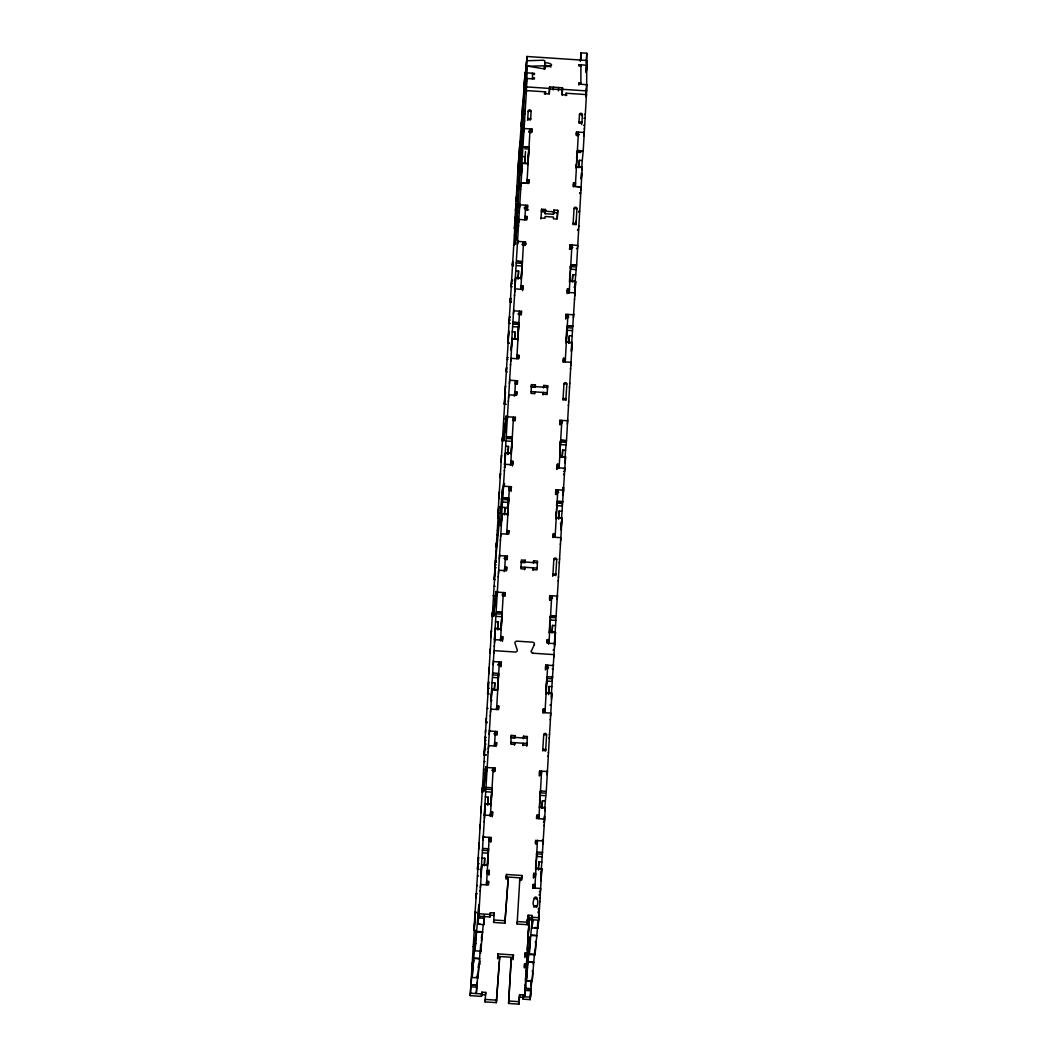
<?xml version="1.0" encoding="UTF-8"?>
<svg xmlns="http://www.w3.org/2000/svg" width="1057" height="1057" viewBox="0 0 1057 1057"><rect width="100%" height="100%" fill="white"/><g stroke="black" fill="none" stroke-linecap="round" stroke-linejoin="round"><path stroke-width="1.5" d="M526.148 85.894L526.148 87.018L526.677 78.482L534.419 78.998L534.432 77.874L532.49 77.742M526.307 78.39L526.769 56.47L586.767 60.46L586.344 70.793L586.371 66.023M526.677 78.482L526.241 92.474L526.73 65.983L543.206 68.692L544.765 68.335L544.804 66.538A6.791 1.969 4.1 0 0 551.582 65.019A6.791 1.969 4.1 0 0 544.817 62.588L544.791 60.791L543.245 60.236L526.756 60.738L526.769 56.47M532.49 78.879L532.517 73.224M544.408 69.392L544.421 66.446L543.206 65.838L526.36 66.3L526.756 60.738M544.817 62.588L544.593 69.326L544.804 66.538M549.178 93.782L549.587 86.938L562.483 87.797L562.483 89.303L586.648 90.915L586.239 96.464L586.371 88.814M549.587 86.938L549.574 88.444L526.65 86.925M566.909 95.183L562.086 94.641M578.866 85.062L578.932 83.014L580.874 83.133L580.808 84.058M586.648 66.631L586.754 65.23L579.011 64.715L578.998 65.851L580.94 65.983M580.861 84.269L580.94 64.847M580.967 60.077L580.993 52.85L586.794 53.233L586.648 90.915M586.225 71.506L586.212 72.642L586.754 65.23M519.899 142.259L519.912 141.506L519.859 144.532L520.824 144.598M521.18 126.708L522.858 102.067A1.942 1.784 1.3 0 1 523.413 102.185M521.233 124.449L521.246 123.682M521.193 125.955L521.22 125.202M521.445 123.141L521.471 122.387M522.858 102.067L522.805 104.339A1.942 1.784 1.2 0 1 523.36 104.445M516.648 221.56L516.463 223.199L525.104 72.048L524.047 87.784A1.942 1.784 1.2 0 0 524.602 87.757M478.544 857.346L478.187 863.609L479.165 863.675M488.651 681.844L488.308 688.226L489.272 688.292M499.38 512.896L498.415 512.83L498.759 506.462L497.715 518.406L505.365 392.147L504.308 404.091L506.237 404.276M504.638 483.604L503.674 483.551L501.837 500.595L502.537 488.73L494.848 568.111M510.346 465.08L510.359 464.142M521.22 175.158L521.563 168.776L522.528 168.843M533.27 963.456L533.257 964.209M540.774 880.706L541.158 871.06M548.596 643.858L548.821 639.498M544.566 816.585L544.289 819.637L544.474 815.898M556.722 492.337L556.656 494.108M558.704 468.476L558.743 467.366M554.41 644.189L562.047 517.917L556.233 517.52L561.042 518.155M568.825 293.08L568.864 291.97M538.806 910.764L538.832 908.928L538.515 912.125M561.848 503.991L562.192 501.348M499.327 961.632L496.341 1002.644L485.057 1001.891L485.731 992.417L481.86 992.166L481.49 996.381L470.206 995.628L473.126 958.144L472.994 962.042L473.959 962.108M480.737 944.429L477.949 977.857L472.149 977.474L475.98 931.534L475.016 950.745L480.816 951.26L483.234 924.399M475.016 950.745L478.847 904.924L477.87 924.135L483.67 924.65L483.868 922.761L483.855 924.439L484.529 916.564M477.592 976.139L477.143 985.335M527.007 976.562A1.453 1.321 6.1 0 0 525.752 977.778L524.655 996.777L527.469 963.006L526.346 980.949L532.147 981.464L534.776 950.19M526.346 980.949L530.323 936.41L529.2 954.471L535.001 954.867L537.352 929.486M529.2 954.471L532.015 920.621L532.979 920.687M531.777 979.747L530.191 999.618L523.096 999.142L523.466 994.941L519.595 994.677L518.921 1004.15L508.576 1003.463L511.033 960.787L511.297 958.329L513.24 958.448M537.498 926.54L537.802 921.189M561.32 521.418L561.241 524.18L560.369 523.492M471.356 984.714L476.192 984.939M474.21 958.118L479.059 958.329M477.064 931.508L481.913 931.719M525.54 988.321L530.389 988.546M550.908 704.504L550.882 705.296M501.85 499.987L501.903 499.129M485.758 749.347L484.78 749.294L485.137 742.926L484.08 754.87L486.009 755.055M472.162 977.342L473.285 959.399L472.994 962.042M501.243 628.849L495.456 628.241L490.884 701.306L491.928 689.309L497.715 689.996M490.144 814.921L490.131 815.859M538.964 910.989L538.555 917.463M551.212 696.814L555.453 632.231L549.64 631.848L554.449 632.482M564.557 467.749L564.504 468.846L563.579 468.621M575.021 283.818L574.876 287.729L574.004 287.028M470.206 995.628L475.016 918.322L473.972 930.252L474.937 930.385M473.972 930.252L478.187 863.609M478.94 869.356L477.487 869.25L484.78 749.294M484.08 754.87L488.308 688.226M489.047 693.96L487.594 693.868L495.244 567.543L494.2 579.474L495.165 579.606M494.2 579.474L498.415 512.83M504.308 404.091L508.879 331.066L507.836 343.023L509.276 343.181M507.836 343.023L515.472 216.764L514.429 228.695L515.38 228.827M514.429 228.695L517.983 169.041M471.95 967.446L472.241 963.112L473.206 963.178M476.152 912.165L475.174 912.112L474.619 918.89M477.209 893.76L476.245 893.693L475.954 898.014M484.74 743.494L485.295 736.716L486.167 737.601M487.026 722.697L486.061 722.631L486.352 718.298L485.995 721.574M496.182 547.235L496.473 542.915L497.437 542.981M510.412 323.389L508.972 323.297L509.527 316.505L510.399 317.391M511.258 302.487L510.293 302.421L510.584 298.1L510.227 301.377L511.39 301.443M512.235 286.83L511.073 286.751L511.628 279.973L512.592 280.039M513.372 265.941L512.394 265.875L512.685 261.555L512.341 264.831L513.504 264.911M516.926 210.528L515.472 210.435L516.027 203.644L515.935 204.463M517.388 196.985L516.411 196.932L516.12 201.253M517.719 190.511L516.754 190.445L517.045 186.111L516.952 186.93M474.183 958.474L479.997 958.858M484.08 783.092L483.577 791.852L485.44 773.724M494.2 607.696L493.685 616.469L493.963 613.073M504.308 432.3L504.48 430.661L503.806 441.073L505.669 422.945M483.749 790.213L483.855 788.469M484.159 783.197L484.265 781.453M494.266 607.815L494.372 606.057M503.978 439.435L504.083 437.677M516.411 226.29L515.221 244.18L515.512 239.86M515.657 240.084L516.939 221.375M516.186 235.169L517.203 218.918M518.577 212.616L517.613 212.549L517.719 210.792L518.749 210.977M485.163 777.106L485.837 766.708L483.987 784.836M505.391 426.328L506.065 415.93L505.893 417.568M516.622 231.073L517.56 215.641L517.111 219.737M526.373 62.019L517.613 212.549M477.051 931.864L482.851 932.248M521.563 168.776L526.452 90.585L545.518 91.853L545.425 93.611M487.594 865.392L481.82 864.692L480.776 876.715L485.335 803.624L491.122 804.232M485.599 809.332L484.635 809.266L484.291 815.634L485.335 803.69M484.635 809.266L491.928 689.309M495.442 628.307L494.412 640.251L502.049 513.913L507.849 514.297L502.987 514.283M502.313 519.621L501.335 519.555L500.992 525.91L502.035 513.979M501.335 519.555L505.563 452.845L511.377 453.242L506.501 453.215M505.563 452.911L504.519 464.869L512.156 338.531L517.93 339.218M512.156 338.584L511.112 350.541L515.684 277.463L521.471 278.057M515.671 277.529L514.627 289.473L522.277 163.135L528.077 163.518L523.215 163.505M481.82 864.692L478.729 916.168L490.025 916.921L490.382 912.719L494.253 912.971L493.593 922.444L504.876 923.197L508.219 878.103L506.277 877.971L506.488 874.469L521.973 875.5L521.563 880.296M476.918 982.297L476.271 993.554L477.143 985.468L471.33 985.084M477.196 977.474L477.381 974.263M484.727 858.258L484.304 865.617L484.727 858.258L481.82 858.059M487.779 805.368L488.242 797.189L485.348 796.991M494.412 690.234L494.835 682.862L491.941 682.677M497.887 629.985L498.362 621.793L495.456 621.608M504.533 514.838L504.955 507.479L502.049 507.281M507.994 454.589L508.47 446.411L505.563 446.213M514.64 339.456L515.063 332.083L512.156 331.885M518.115 279.207L518.591 271.015L515.684 270.83M524.8 163.122L525.474 151.428M479.891 964.446L480.089 960.945M480.525 953.348L480.737 949.833M487.251 865.102L488.559 848.797L482.758 848.414M490.673 805.593L492.06 787.901M497.358 689.719L498.679 673.415L492.866 673.018M500.793 630.197L502.181 612.505L497.345 612.188M507.413 515.433L508.787 498.019L502.987 497.636M510.927 454.365L512.315 436.951L506.501 436.567M517.52 340.05L518.908 322.636L513.094 322.24M521.035 278.982L522.422 261.568L516.622 261.171M527.628 164.654L529.015 147.24L523.215 146.857M487.528 864.547L488.387 849.868M490.99 804.681L491.915 788.482M497.662 688.992L498.494 674.419M501.097 629.285L502.035 613.1M507.677 515.221L508.615 499.036M511.218 453.902L512.143 437.704M517.785 339.839L518.723 323.64M521.326 278.506L522.264 262.321M527.892 164.562L528.844 148.072M486.484 884.868L489.219 837.369L488.876 840.645M494.491 746.017L495.337 731.404L494.98 734.681M496.592 709.485L499.34 661.986L498.983 665.263L498.019 665.197M504.599 570.635L505.444 556.008L505.101 559.285M506.713 534.089L509.448 486.59L509.104 489.867M510.716 464.67L513.451 417.158L513.107 420.435M514.719 395.239L515.565 380.626L515.208 383.902M516.82 358.706L519.568 311.194L519.212 314.471L518.247 314.405M520.824 289.274L523.572 241.776L523.215 245.052L522.25 244.986M524.827 219.856L525.673 205.23L525.316 208.506L524.351 208.44M526.941 183.31L530.072 128.914L529.716 132.191L528.751 132.125M528.117 111.712L528.183 111.104A1.453 1.321 6.1 0 1 529.716 109.888A1.453 1.321 6.1 0 1 531.09 111.302L530.667 118.688L527.76 118.49L527.562 120.247M481.49 996.381L481.86 992.166M488.863 875.183L489.259 870.387L487.33 870.255L487.066 872.712L488.995 872.844M490.765 842.297L491.161 837.501L483.419 836.985L483.062 840.262M492.232 816.863L492.628 812.067L490.686 811.935L490.422 814.392L492.364 814.524M500.873 666.901L501.269 662.105L493.527 661.59L493.183 664.866M502.339 641.48L502.736 636.684L500.807 636.552L500.542 639.009L502.471 639.141M510.98 491.518L511.39 486.722L503.647 486.207L503.291 489.483M512.447 466.084L512.856 461.288L510.914 461.156L510.65 463.613L512.592 463.746M522.568 290.688L522.964 285.892L521.035 285.773L520.771 288.231L522.7 288.35M527.205 210.158L527.602 205.362L519.872 204.847L519.515 208.123M488.625 881.498L488.36 883.956L486.418 883.824L486.682 881.366L488.625 881.498L488.413 885L480.684 884.484L480.327 887.761M489.259 870.387L489.061 873.888L487.118 873.769M491.161 837.501L490.95 841.002L489.021 840.883M492.628 812.067L492.417 815.581L484.687 815.066L484.331 818.343M487.066 770.83L487.422 767.554L495.165 768.069L494.953 771.584L493.024 771.451M496.631 742.648L496.367 745.106L494.425 744.974L494.689 742.516L496.631 742.648L496.42 746.15L488.691 745.634L488.334 748.911M489.18 734.298L489.523 731.021L497.266 731.536L497.067 735.038L495.125 734.919M498.732 706.102L498.468 708.56L496.539 708.428L496.803 705.97L498.732 706.102L498.534 709.617L490.792 709.102L490.435 712.365M501.269 662.105L501.071 665.619L499.129 665.487M502.736 636.684L502.537 640.185L494.795 639.67L494.438 642.947M497.186 595.448L497.53 592.171L505.272 592.686L505.074 596.188L503.132 596.069M504.268 571.599L504.81 567.12L506.739 567.252L506.541 570.767L498.798 570.238L498.442 573.515M499.287 558.902L499.644 555.625L507.386 556.141L507.175 559.655L505.246 559.523M508.853 530.706L508.589 533.164L506.647 533.045L506.911 530.588L508.853 530.706L508.642 534.221L500.899 533.706L500.556 536.982M511.39 486.722L511.178 490.223L509.249 490.104M512.856 461.288L512.645 464.789L504.902 464.274L504.559 467.551L504.902 464.274M507.294 420.052L507.651 416.775L515.393 417.29L515.182 420.805L513.253 420.673M516.86 391.856L516.596 394.314L514.653 394.195L514.918 391.737L516.86 391.856L516.648 395.371L508.906 394.856L508.562 398.132M509.408 383.519L509.751 380.243L517.494 380.758L517.296 384.259L515.354 384.127M518.961 355.324L518.696 357.781L516.767 357.649L517.032 355.192L518.961 355.324L518.762 358.825L511.02 358.31L510.663 361.586M513.398 314.088L513.755 310.811L521.497 311.326L521.299 314.841L519.357 314.709M522.964 285.892L522.766 289.407L515.023 288.891L514.667 292.168M517.494 243.85L517.758 241.392L525.501 241.908L525.303 245.409L523.36 245.277M526.967 216.474L526.703 218.931L524.774 218.799L525.025 216.341L526.967 216.474L526.769 219.975L519.027 219.46L518.67 222.736M527.602 205.362L527.403 208.876L525.474 208.744M529.068 179.928L528.804 182.385L526.875 182.266L527.139 179.809L529.068 179.928L528.87 183.442L521.127 182.927L520.784 186.204L521.127 182.927L525.488 183.218M523.915 131.808L524.272 128.531L532.015 129.046L531.803 132.548L529.874 132.416M490.025 916.921L490.382 912.719M497.556 958.712L497.953 953.916L513.438 954.947L513.041 959.743M497.953 953.916L497.755 957.417L499.684 957.55L496.341 1002.644M515.05 737.416L515.155 735.659L511.284 735.408L510.769 744.168L514.64 744.432L514.746 742.675L514.482 745.132M535.278 386.637L535.37 384.88L531.499 384.616L530.997 393.389L534.868 393.653L534.974 391.896M540.933 218.997L541.62 209.233L545.491 209.484L545.121 213.699L553.511 214.254L553.881 210.052L557.739 210.303L557.237 219.076L553.366 218.812L553.472 217.068L545.082 216.5L544.976 218.257L541.118 218.006M506.092 879.265L506.488 874.469M545.121 213.699L545.491 209.484M525.157 562.02L525.263 560.263L521.392 560.012L520.89 568.785L524.761 569.036L524.853 567.279L524.589 569.736M508.219 878.103L504.876 923.197M553.511 214.254L553.881 210.052M523.44 737.971L523.532 736.214L527.403 736.478L526.901 745.251L523.03 744.987L523.136 743.23L522.871 745.687M533.547 562.575L533.653 560.831L537.524 561.082L537.009 569.855L533.138 569.591L533.243 567.847L532.979 570.304M543.655 387.192L543.76 385.435L547.632 385.699L547.13 394.459L543.258 394.208L543.351 392.451L543.1 394.908M508.576 1003.463L511.297 958.329M562.192 94.734L562.483 89.779L549.574 88.92L549.296 93.875L544.263 93.677M526.716 746.242L526.888 743.322M557.145 218.614L557.739 210.303M540.814 868.933L536.005 868.299L541.818 868.695L538.726 920.171L531.631 919.696L531.988 915.481L528.13 915.23L527.456 924.703L517.111 924.016L519.833 878.882L521.762 879.001M566.063 94.985L566.169 93.241L586.45 94.588L583.2 150.953L578.351 150.689M518.921 1004.15L519.595 994.677M524.364 967.829L524.602 963.905L526.545 964.037L526.28 966.494L524.338 966.362L524.602 963.905M524.853 957.589L525.25 952.793L527.179 952.925L526.914 955.383L524.985 955.251L525.25 952.793M530.244 920.119L527.139 919.907L526.941 923.422L528.883 923.554L528.619 926.011M523.096 999.142L523.466 994.941M527.456 924.703L528.13 915.23M525.765 979.522A1.453 1.321 6.1 0 0 525.488 980.235L529.306 916.881M528.381 962.081L534.181 962.465M532.887 888.369L533.138 884.458L535.067 884.59L534.802 887.048L532.873 886.915L533.138 884.458M533.375 878.142L533.772 873.346L535.714 873.478L535.45 875.936L533.508 875.804L533.772 873.346M543.06 844.252L543.417 840.976L535.674 840.46L535.476 843.975L537.405 844.094M537.141 815.026L536.877 817.484L538.806 817.616L539.07 815.158L537.141 815.026L536.943 818.541L544.672 819.056L544.329 822.333L543.364 822.267M539.281 775.838L539.678 771.042L547.42 771.557L547.064 774.834M543.007 712.986L543.245 709.062L545.187 709.194L544.923 711.652L542.981 711.52L543.245 709.062M545.386 669.874L545.782 665.078L553.524 665.593M547.249 639.644L546.984 642.101L548.927 642.233L549.191 639.776L547.249 639.644L547.05 643.145L554.793 643.66L554.436 646.937M549.548 599.57L549.785 595.646L557.528 596.161L557.184 599.438M553.115 537.59L553.366 533.679L555.295 533.811L555.031 536.269L553.102 536.137L553.366 533.679M555.493 494.478L555.903 489.682L563.645 490.197L563.289 493.474M556.96 469.044L557.369 464.248L559.298 464.38L559.034 466.837L557.105 466.705M559.655 424.174L559.906 420.263L567.649 420.778L567.292 424.042M563.222 362.207L563.473 358.283L565.416 358.415L565.151 360.873L563.209 360.741L563.473 358.283M565.614 319.082L566.01 314.299L573.753 314.814L573.396 318.078M567.081 293.661L567.477 288.865L569.419 288.984L569.155 291.441L567.213 291.322L567.477 288.865M570.014 244.867L569.604 249.36L570.014 244.867L577.756 245.383L577.399 248.659L576.435 248.593M573.343 186.812L573.581 182.901L575.523 183.02L575.259 185.477L573.33 185.358M583.913 135.798L584.27 132.521L576.527 132.006L576.316 135.507L578.258 135.64M539.955 773.063L539.81 775.693L540.14 772.508M550.063 597.667L549.917 600.297L550.261 597.113M560.184 422.285L560.025 424.914L560.369 421.73M531.631 919.696L531.988 915.481M535.569 869.435L536.031 861.296M539.559 800.228L540.471 790.953L546.271 791.336L551.926 693.3L546.125 692.916L550.935 693.537M545.954 689.164L546.931 677.207M549.204 632.984L549.851 621.582M555.797 518.657L556.167 512.143M559.682 451.075L560.699 440.174L566.499 440.558L572.154 342.521L566.354 342.138L571.163 342.759M565.997 341.636L566.724 329.15M569.419 282.193L569.895 274.054M576.012 167.878L576.21 164.615M576.58 158.101L577.399 150.464L583.2 150.847M535.82 869.409L536.771 853.091M537.458 840.355L534.868 888.091M539.374 807.905L540.299 791.706M545.954 693.841L546.879 677.643M549.481 632.509L550.42 616.31M556.061 518.445L556.999 502.26M559.695 455.501L560.527 440.928M566.169 343.063L567.014 328.489M569.71 281.73L570.648 265.532M576.276 167.772L577.228 151.296M534.274 898.331C529.742 909.403 540.404 910.156 537.181 898.516A1.453 1.321 6.1 0 0 535.807 897.102A1.453 1.321 6.1 0 0 534.274 898.331L537.115 899.137M538.872 818.673L541.607 771.161L541.263 774.437M545.597 751.078L546.614 734.826A1.453 1.321 6.1 0 0 545.24 733.413A1.453 1.321 6.1 0 0 543.721 734.628L542.703 750.88M544.976 712.709L547.724 665.197L547.367 668.473M548.979 643.277L551.728 595.778L551.371 599.055M552.983 573.859L555.89 574.043A1.453 1.321 6.1 0 1 554.37 575.259A1.453 1.321 6.1 0 1 552.983 573.859L553.828 559.232A1.453 1.321 6.1 0 1 555.361 558.017A1.453 1.321 6.1 0 1 556.735 559.43L555.718 575.682M555.097 537.313L557.832 489.814L557.488 493.091M559.1 467.881L561.835 420.382L561.478 423.659M563.104 398.463L566.01 398.661A1.453 1.321 6.1 0 1 564.478 399.876A1.453 1.321 6.1 0 1 563.104 398.463L563.949 383.85A1.453 1.321 6.1 0 1 565.469 382.634A1.453 1.321 6.1 0 1 566.843 384.035L565.825 400.299L565.918 399.48M565.204 361.917L567.953 314.418L567.596 317.695M569.208 292.498L571.943 244.999L571.599 248.276M575.946 224.903L576.963 208.652A1.453 1.321 6.1 0 0 575.589 207.238A1.453 1.321 6.1 0 0 574.057 208.454L573.039 224.705M575.325 186.534L578.456 132.138L578.1 135.415M530.191 999.618L530.799 989.18M531.129 983.38L531.341 979.786M530.878 989.854L530.455 997.161L523.36 996.685M531.116 986.406L531.42 980.46M562.232 457.377L562.668 450.018L565.561 450.203L566.486 440.716L561.637 440.399M568.825 343.063L569.261 335.69L572.154 335.888L575.682 281.453L569.868 281.07L574.678 281.69M572.352 281.994L572.775 274.622L575.682 274.82L576.593 265.333L571.758 265.016M579.368 160.307L578.945 167.614L579.368 160.307L582.275 160.492L583.187 151.006M538.449 870.043L538.911 861.865L541.818 862.05L545.333 807.627L539.532 807.231L544.342 807.865M542.016 808.156L542.439 800.796L545.346 800.995L546.271 791.336M548.557 694.66L549.032 686.469L551.926 686.667M552.124 632.773L552.547 625.4L555.453 625.599M558.664 519.264L559.14 511.086L562.047 511.271L565.561 456.849L559.761 456.452L564.57 457.086M581.945 122.097L579.051 121.899A1.453 1.321 6.1 0 0 580.425 123.233A1.453 1.321 6.1 0 0 581.958 122.017L582.381 114.711A1.453 1.321 6.1 0 0 581.006 113.297A1.453 1.321 6.1 0 0 579.474 114.513L578.919 123.048M576.263 220.834L576.065 223.754M561.333 523.559L560.99 529.914L562.047 517.917M571.295 350.792L572.154 335.888M574.968 287.094L574.625 293.45L575.682 281.453M581.271 167.376L576.435 167.046L582.262 167.125L576.62 265.175L570.806 264.779L570.252 268.082M477.856 924.267L478.993 913.724L490.276 914.464M477.949 977.857L478.781 965.015M480.816 951.26L481.292 943.875M483.67 924.65L484.278 915.085M556.537 505.629L557.158 501.401M531.896 917.238L538.991 917.714L537.854 928.257L532.054 927.874L532.649 918.612M532.147 981.464L532.715 972.717M532.371 971.766L532.437 970.603M535.001 954.867L535.833 942.012M537.854 928.257L538.357 920.541M506.924 506.99L506.832 508.404M518.022 278.427L518.591 271.015M507.902 453.823L508.47 446.411M481.464 941.14L481.9 934.296M556.603 468.898L556.762 466.639M568.692 343.102L569.128 336.958M562.099 457.43L562.668 450.018M551.979 632.813L552.203 629.496M548.464 693.881L549.032 686.469M541.871 808.209L542.439 800.796M564.98 457.958L565.561 450.203M561.452 519.027L562.047 511.271M541.237 869.805L541.818 862.05M501.454 499.366L501.52 498.428M524.682 162.989L525.184 156.687L522.277 156.502M514.574 338.385L515.063 332.083M504.453 513.768L504.955 507.479M497.86 628.096L498.362 621.793M494.346 689.164L494.835 682.862M487.753 803.492L488.242 797.189M581.773 166.927L582.275 160.492M558.651 517.375L559.14 511.086M575.18 281.254L575.682 274.82M535.384 942.699L535.476 941.338M544.831 807.429L545.346 800.995M572.352 279.801L572.775 274.622M536.454 818.528L536.612 816.585M526.73 65.983L526.478 71.546M526.439 76.54L526.175 80.24L526.703 72.841L534.446 73.356L534.446 74.479L532.503 74.36M553.26 89.964L553.458 87.189M558.413 90.876L558.611 87.533M562.073 94.866L562.483 87.797M578.945 65.653L579.011 64.715M578.866 83.939L578.932 83.014M586.133 93.188L586.675 84.652L578.932 84.137M586.569 86.04L586.675 84.652M519.872 143.778L517.877 170.388L525.052 74.307M580.359 61.398L580.993 52.85M586.054 63.209L586.794 53.233M538.581 865.947L538.911 861.865M552.283 628.466L552.547 625.4M483.564 918.137L483.63 917.41M536.441 854.571L536.943 852.021L542.756 852.404M487.607 693.802L488.651 681.963M477.5 869.184L478.53 857.24M568.851 292.908L569.102 290.028M581.746 173.203L581.218 179.148L581.442 173.004M581.984 170.322L582.262 167.125M571.375 351.479L572.154 342.521M548.874 640.806L548.609 643.805M565.033 462.913L565.561 456.849M554.423 644.07L555.453 632.231M551.397 699.377L551.926 693.3M545.055 810.811L545.333 807.627M522.264 163.201L521.233 175.092M541.818 868.695L540.774 880.653M528.156 933.926L529.2 921.915L527.245 950.045M517.666 172.502L517.93 170.045M526.188 93.042L526.452 90.585M525.131 110.76L525.223 109.941M524.933 114.262L525.012 113.443M516.411 196.932L517.296 197.818M524.51 121.568L524.589 120.749M524.113 128.293L524.206 127.474M524.298 125.083L524.391 124.264M524.18 129.35L524.272 128.531M516.741 219.803L517.719 210.792M516.054 229.567L516.503 225.471M516.582 224.652L517.032 220.556M515.856 233.069L515.948 232.249M516.212 229.792L516.292 228.973M516.384 228.153L516.477 227.334M516.741 224.877L516.82 224.058M516.913 223.238L517.005 222.419M517.269 219.962L517.349 219.156M520.572 189.705L520.665 188.886M515.75 239.265L516.041 234.945M516.278 234.35L516.569 230.03M516.82 227.572L516.913 226.753M511.628 279.973L512.513 280.858M519.714 204.622L519.806 203.803M519.78 205.666L519.872 204.847M510.227 301.377L510.584 298.1M518.472 226.251L518.551 225.432M530.535 119.837L530.667 118.609A1.453 1.321 6.1 0 1 529.134 119.824A1.453 1.321 6.1 0 1 527.76 118.41L528.183 111.104L531.09 111.368M517.613 241.155L517.692 240.335M517.402 244.669L517.758 241.392M532.015 129.046L531.75 131.504L528.645 131.293M506.224 370.796L506.58 367.519L506.29 371.853L507.254 371.905M514.468 295.669L514.561 294.85M505.431 386.756L505.523 385.937L504.969 392.715M513.61 310.586L513.689 309.767M502.286 441.271L502.577 436.951L502.22 440.227M510.465 365.101L510.557 364.282M501.428 456.175L501.52 455.356L500.965 462.147M509.606 380.005L509.685 379.186M504.202 434.057L505.973 417.674M500.12 476.76L500.476 473.483L500.186 477.817M508.351 401.634L508.443 400.814M525.501 241.908L525.237 244.365L522.145 244.154M499.314 492.721L499.406 491.901L498.851 498.679M507.492 416.55L507.585 415.731M496.473 542.915L496.116 546.192L496.209 545.372M504.348 471.065L504.44 470.246M521.497 311.326L521.233 313.784L518.141 313.585M545.253 94.311L545.518 91.853M514.376 396.203L514.719 393.019M492.113 615.61L492.47 612.333L492.179 616.667M500.344 540.484L500.437 539.665M517.23 383.215L517.494 380.758M491.32 631.571L491.399 630.752L490.844 637.53M499.485 555.401L499.578 554.581M494.095 609.453L495.958 591.312L495.271 601.724L495.456 600.085M493.791 614.712L495.548 598.328M489.999 652.156L490.356 648.879L490.065 653.2M498.243 577.03L498.336 576.21M515.129 419.748L515.393 417.29M489.206 668.116L489.299 667.297L488.744 674.075M497.385 591.933L497.477 591.114M494.24 646.448L494.332 645.629M485.374 732.541L485.639 730.083M493.896 653.094L494.161 650.636L515.248 652.037A1.942 1.757 6.1 0 0 517.203 649.791L514.984 643.277A1.942 1.757 6.1 0 1 516.965 641.15L532.609 642.194A1.942 1.757 6.1 0 1 534.34 644.572L534.3 644.876M541.62 209.233L541.356 211.691L545.227 211.942M493.381 661.365L493.474 660.546M482.005 791.006L482.349 787.729L482.058 792.05M490.237 715.88L490.329 715.061M502.987 595.831L503.343 592.554L500.516 640.872M507.386 556.141L507.122 558.598L504.017 558.4M506.739 567.252L506.475 569.71L504.546 569.578M480.737 812.925L481.292 806.147L481.199 806.967M489.378 730.783L489.47 729.964M479.957 828.596L480.248 824.262L479.891 827.539M488.136 752.412L488.215 751.593M505.272 592.686L505.008 595.144L501.916 594.932M479.098 843.499L479.178 842.68L478.623 849.471M487.277 767.329L487.356 766.51M475.888 896.97L476.245 893.693M484.132 821.844L484.212 821.025M531.499 384.616L531.235 387.073L535.106 387.338L535.37 384.88M475.174 912.112L476.06 912.984M483.274 836.748L483.353 835.928M471.884 966.389L472.241 963.112M492.879 771.227L493.223 767.95L490.395 816.268M480.129 891.276L480.208 890.456M497.266 731.536L497.001 733.994L493.91 733.783M565.905 95.685L566.169 93.241M495.165 768.069L494.901 770.527L491.796 770.328M478.24 967.578L478.61 964.235M481.424 937.929L481.754 934.89M543.496 387.893L543.76 385.435M525.263 560.263L524.999 562.72L521.127 562.469M547.367 388.157L547.632 385.699M511.02 737.865L511.284 735.408M576.527 132.006L576.263 134.464L579.355 134.675M485.731 992.417L485.467 994.875L481.596 994.624M494.253 912.971L493.989 915.428L490.118 915.177M485.057 1001.891L485.322 999.433L496.605 1000.186M493.593 922.444L493.844 919.986L505.14 920.739M573.37 184.949L573.581 182.901M533.389 563.289L533.653 560.831M515.155 735.659L514.891 738.116L512.301 737.945M582.248 115.94L582.381 114.711L579.474 114.592M581.68 124.541L581.892 122.638M569.763 248.778L571.745 248.501M586.186 97.046L586.45 94.588M585.129 114.751L585.208 113.931M584.296 129.073L584.389 128.254M584.587 124.739L583.53 125.506M584.111 132.284L584.204 131.464M566.01 314.299L565.746 316.743L568.838 316.955M531.354 651.046L534.34 644.572M580.769 190.194L581.125 186.917L576.765 186.627M499.419 960.007L499.684 957.55M523.268 738.671L523.532 736.214M578.668 226.74L578.76 225.921M533.032 653.53L533.072 653.226A1.942 1.757 6.1 0 1 531.394 650.742M559.906 420.263L559.642 422.721L561.571 422.84M562.919 400.101L563.011 399.282M574.664 296.158L575.021 292.881L567.279 292.366M574.466 299.673L574.546 298.854M556.722 469.282L557.369 464.248M573.607 314.576L573.687 313.757M555.903 489.682L555.638 492.139L558.73 492.351M570.661 365.59L571.018 362.313L563.275 361.798M570.463 369.091L570.542 368.272M570.754 364.771L571.018 362.313M557.039 494.821L557.369 491.756M569.393 387.509L569.485 386.69M569.604 383.995L569.683 383.176M568.56 402.122L568.64 401.303M568.349 405.637L568.441 404.818M567.49 420.541L567.583 419.721M549.785 595.646L549.521 598.103L552.626 598.315M553.749 560.051L553.828 559.232L556.735 559.43M519.568 881.327L519.833 878.882M552.719 576.316L552.903 574.678M564.346 475.055L563.473 474.17M551.45 599.9L549.587 599.16M513.438 954.947L513.173 957.404L497.688 956.374M521.973 875.5L521.709 877.957L506.224 876.927M562.813 495.495L563.672 487.541L562.707 487.475M517.111 924.016L517.375 921.559L527.72 922.246M545.782 665.078L545.518 667.535L548.623 667.733M560.554 540.973L560.897 537.696L553.155 537.181M560.342 544.487L560.435 543.668M559.483 559.391L559.576 558.572M559.285 562.905L559.378 562.086M558.44 577.518L558.532 576.699M558.241 581.02L558.334 580.201M557.383 595.937L557.475 595.117M539.414 773.499L539.678 771.042M539.427 774.953L541.343 775.283M553.894 657.084L554.159 654.627L533.072 653.226M553.379 665.355L553.472 664.536M526.875 922.365L527.139 919.907M535.41 842.918L535.674 840.46M550.433 716.369L550.789 713.092L543.047 712.577M550.235 719.87L550.327 719.051M549.376 734.787L549.468 733.968M549.178 738.288L549.257 737.469M548.332 752.901L548.411 752.082M548.134 756.416L548.213 755.596M526.716 958.897L526.981 956.44L525.052 956.308M547.262 771.319L547.354 770.5M525.329 985.084L525.421 984.265M533.719 907.078L533.851 905.638L536.758 905.823L536.612 907.276M532.054 927.874L532.926 919.788M544.13 825.834L544.21 825.015M539.942 898.476L540.021 897.657M539.731 901.991L539.823 901.159M531.129 985.481L531.222 984.648M502.194 612.399L496.394 611.963M492.073 787.795L486.273 787.346M557.158 501.335L562.985 501.626M547.05 676.731L552.864 677.022M550.882 705.323L549.944 705.072M567.054 326.838L567.292 325.847L573.092 326.243M583.953 118.199L584.917 118.252M523.189 147.015L528.024 147.333M520.572 147.399L519.608 147.346L520.559 148.165M524.708 148.799L528.579 149.05M576.95 152.274L580.822 152.525M573.383 186.402L581.125 186.917M579.698 192.823L580.663 192.889L579.606 193.642M516.833 189.613L517.811 189.679M574.057 208.454L576.963 208.652M524.246 207.621L527.337 207.819M578.628 211.241L579.593 211.294L578.549 212.061M515.829 207.159L516.794 207.225M525.303 209.643L528.526 209.867M543.047 210.832L546.271 211.043M545.386 211.241L553.776 211.796M553.617 212.51L557.488 212.761M577.584 229.356L578.549 229.422L577.492 230.175M514.415 235.394L515.38 235.46M523.096 243.797L526.32 244.008M569.749 247.325L572.841 247.536M513.477 245.039L514.468 244.947M517.56 261.396L522.409 261.726M516.173 262.995L521.009 263.312M570.37 266.602L575.206 266.919M512.486 265.056L513.451 265.122M516.952 265.624L521.788 265.954M571.137 269.231L575.986 269.561M515.644 277.766L520.493 278.083M511.429 283.474L512.394 283.54M510.386 301.602L511.35 301.668M565.812 317.8L567.741 317.932M509.315 320.02L510.28 320.086M514.046 322.464L518.881 322.795M568.23 326.071L573.066 326.402M512.658 324.05L517.494 324.38M566.843 327.67L571.678 327.987M513.438 326.692L518.274 327.009M567.622 330.299L572.458 330.63M512.13 338.835L516.965 339.152M507.849 342.772L508.827 342.838M507.334 357.557L508.298 357.623M506.884 359.367L507.849 359.433M563.949 383.85L566.843 384.035M531.42 386.373L547.539 387.443M531.116 391.632L547.249 392.715M504.334 403.84L505.299 403.906M503.806 418.625L504.784 418.691M559.695 423.765L561.637 423.897M506.488 436.726L511.324 437.056M507.03 438.444L511.865 438.761M560.25 441.985L565.085 442.315M505.867 440.954L510.716 441.271M561.029 444.627L565.865 444.944M557.158 467.762L564.9 468.277L564.557 471.554L563.579 471.488M504.546 485.216L503.489 485.969L504.466 486.035M562.615 489.087L563.579 489.153M562.522 489.906L563.487 489.972M555.691 493.196L557.634 493.315M502.96 497.794L507.796 498.111M558.122 501.467L562.958 501.784M503.502 499.512L508.351 499.829M556.735 503.053L561.571 503.37M502.352 502.022L507.188 502.339M557.515 505.695L562.35 506.012M498.732 506.633L499.697 506.699M497.715 525.104L498.679 525.17M497.411 530.376L498.375 530.429M496.79 534.591L497.768 534.657M496.777 534.75L497.741 534.816M496.262 546.416L497.226 546.482M521.299 561.769L537.432 562.839M495.416 560.54L496.38 560.606M496.367 561.386L495.323 562.139L496.288 562.205M495.205 564.834L496.169 564.9M520.995 567.028L537.128 568.098M495.218 567.701L496.182 567.768M494.187 586.173L495.152 586.239M493.275 595.659L494.24 595.725M493.249 595.818L494.702 595.923M551.529 615.795L556.365 616.112L550.578 615.57L550.142 617.38L554.978 617.698M495.944 613.773L500.793 614.091M496.724 616.403L501.56 616.733M550.922 620.01L555.757 620.34M495.429 628.545L500.265 628.875M553.353 649.566L554.33 649.632L553.273 650.385M497.913 664.364L501.005 664.562M552.203 668.804L553.181 668.87M545.584 668.579L547.513 668.711M492.43 674.842L497.266 675.159M546.614 678.449L551.45 678.766M493.209 677.471L498.045 677.801M547.394 681.078L552.23 681.408M491.901 689.613L496.737 689.93M487.634 693.551L488.598 693.617M490.924 700.21L491.888 700.276M487.105 708.335L488.07 708.401M486.154 721.812L487.118 721.878M543.721 734.628L546.614 734.826M511.192 737.152L527.324 738.235M485.084 740.23L486.061 740.283M510.888 742.424L527.02 743.494M485.084 744.022L486.061 744.088M484.106 754.619L486.048 754.751M484.08 761.568L485.044 761.635M483.577 769.404L484.555 769.47M485.837 789.156L490.673 789.487M540.021 792.763L544.87 793.094M486.616 791.799L491.452 792.116M540.801 795.406L545.65 795.723M485.308 803.941L490.144 804.258M543.351 819.4L544.315 819.466M542.386 839.866L543.351 839.932L542.294 840.685M483.419 836.985L484.582 837.065M482.309 850.224L487.158 850.555M536.507 853.831L541.343 854.162M483.089 852.867L487.938 853.184M537.286 856.474L542.122 856.791M481.794 865.009L486.63 865.326M477.513 868.946L478.477 869.013M533.574 876.861L535.516 876.98M477.487 875.883L478.451 875.949M532.939 887.959L540.669 888.475L540.325 891.751L539.361 891.685M476.548 885.541L477.513 885.594M539.242 894.381L540.206 894.447L539.149 895.2M538.436 908.399L539.4 908.465L538.343 909.231M538.224 911.914L539.202 911.98L538.145 912.733M527.866 917.687L531.737 917.938M478.094 914.556L479.059 914.622M529.174 919.22L530.138 919.286M477.83 917.014L479.759 917.146M478.544 917.899L483.379 918.229M478.861 923.792L479.825 923.858M534.67 927.504L537.894 927.716M473.998 930.015L474.963 930.081M531.261 935.009L536.097 935.326M531.235 935.471L537.035 935.855M474.963 943.624L475.941 943.69M473.47 944.786L474.434 944.852M473.021 946.61L474.474 946.702M530.191 954.009L535.04 954.326M528.408 961.619L533.243 961.936M473.245 960.522L474.21 960.588M526.426 966.719L527.39 966.785M524.404 967.419L527.496 967.617M472.03 966.627L473.007 966.693M526.227 970.234L527.192 970.3M526.135 971.053L527.099 971.119M527.007 973.51L525.95 974.263L526.914 974.329M526.307 973.841L527.271 973.907M525.844 976.959L526.809 977.025M476.046 977.197L477.989 977.329M527.337 980.605L532.173 980.936M525.21 987.767L526.188 987.833M525.131 988.586L531.327 989.075M471.145 986.802L475.98 987.132M525.342 990.409L530.178 990.739M470.471 993.17L481.754 993.924M519.331 997.134L523.202 997.398M508.84 1001.005L519.185 1001.692M525.924 986.273L525.316 985.296M544.619 65.362A6.791 1.969 4.1 0 1 550.908 67.04M524.655 85.485A1.942 1.784 1.3 0 1 524.1 85.525M539.004 910.302L538.7 912.825L539.004 910.302M576.118 223.265L573.211 223.067A1.453 1.321 6.1 0 0 574.585 224.48A1.453 1.321 6.1 0 0 576.118 223.265M545.782 749.439L542.875 749.241A1.453 1.321 6.1 0 0 544.249 750.655A1.453 1.321 6.1 0 0 545.782 749.439"/></g></svg>
